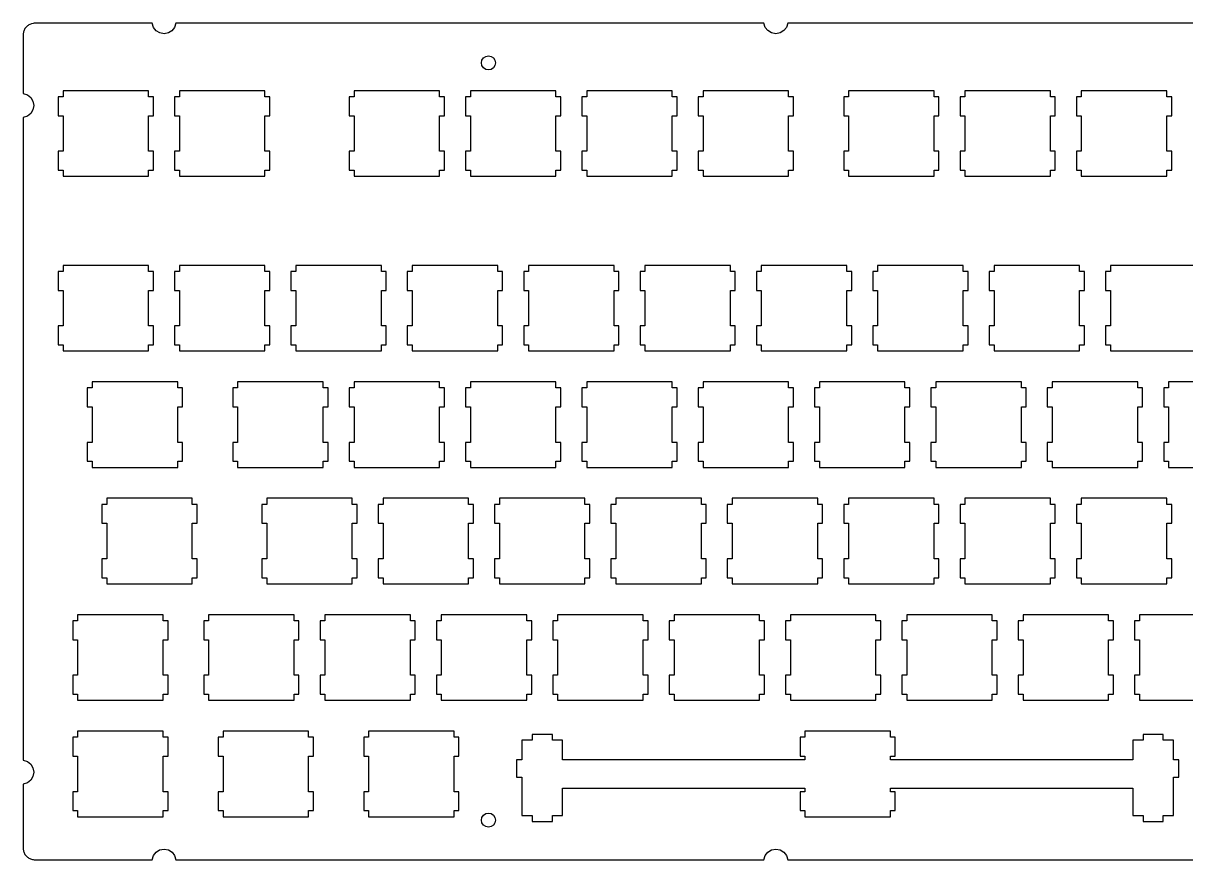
# Model space of a CAD drawing. Extents: x 0 to 356, y 0 to 137.
# Drawn here: x 0.1 to 190.4, y 0.1 to 136.9 of the extents above; entities that cross this region are included whole.
import ezdxf

# ---------------------------------------------------------------- set-up
doc = ezdxf.new("R2010")
doc.units = 0
doc.layers.get('0').update_dxf_attribs({"linetype": 'CONTINUOUS'})

msp = doc.modelspace()

# ---------------------------------------------------------------- linework, layer by layer
at = {"color": 0}
for p, q in [((0.11713, 135.381), (0.1006, 135.241)), ((0.1006, 135.241), (0.1006, 125.441)), ((0.15296, 135.522), (0.11713, 135.381)), ((0.18879, 135.664), (0.15296, 135.522)), ((0.24116, 135.804), (0.18879, 135.664)), ((0.31144, 135.928), (0.24116, 135.804)), ((0.38172, 136.061), (0.31144, 135.928)), ((0.46991, 136.175), (0.38172, 136.061)), ((0.56775, 136.289), (0.46991, 136.175)), ((0.66421, 136.396), (0.56775, 136.289)), ((0.77859, 136.492), (0.66421, 136.396)), ((0.90261, 136.59), (0.77859, 136.492)), ((1.02664, 136.668), (0.90261, 136.59)), ((1.15893, 136.74), (1.02664, 136.668)), ((1.44005, 136.845), (1.15893, 136.74)), ((1.74046, 136.916), (1.44005, 136.845)), ((1.89067, 136.933), (1.74046, 136.916)), ((21.1956, 136.933), (1.89067, 136.933)), ((21.4133, 136.26), (21.1956, 136.933)), ((21.8433, 135.717), (21.4133, 136.26)), ((22.4359, 135.355), (21.8433, 135.717)), ((23.1455, 135.223), (22.4359, 135.355)), ((23.8538, 135.355), (23.1455, 135.223)), ((24.4505, 135.716), (23.8538, 135.355)), ((24.8833, 136.259), (24.4505, 135.716)), ((25.1037, 136.933), (24.8833, 136.259)), ((121.368, 136.933), (25.1037, 136.933)), ((121.588, 136.262), (121.368, 136.933)), ((122.021, 135.723), (121.588, 136.262)), ((122.616, 135.362), (122.021, 135.723)), ((123.325, 135.231), (122.616, 135.362)), ((124.03, 135.363), (123.325, 135.231)), ((124.623, 135.723), (124.03, 135.363)), ((125.053, 136.263), (124.623, 135.723)), ((125.275, 136.933), (125.053, 136.263)), ((268.757, 136.933), (125.275, 136.933)), ((75.4461, 131.262), (75.8126, 131.509)), ((75.8126, 131.509), (76.2607, 131.598)), ((76.2607, 131.598), (76.7069, 131.509)), ((76.7069, 131.509), (77.0724, 131.262)), ((75.1099, 130.449), (75.1995, 130.897)), ((75.1995, 130.003), (75.1099, 130.449)), ((75.1995, 130.897), (75.4461, 131.262)), ((75.4461, 129.636), (75.1995, 130.003)), ((75.8126, 129.389), (75.4461, 129.636)), ((77.0724, 129.636), (76.7069, 129.389)), ((77.0724, 131.262), (77.319, 130.897)), ((77.319, 130.003), (77.0724, 129.636)), ((77.319, 130.897), (77.41, 130.449)), ((77.41, 130.449), (77.319, 130.003)), ((76.2607, 129.299), (75.8126, 129.389)), ((76.7069, 129.389), (76.2607, 129.299)), ((20.6279, 125.905), (6.627, 125.905)), ((6.627, 125.905), (6.627, 124.904)), ((20.6279, 124.904), (20.6279, 125.905)), ((39.678, 125.905), (25.677, 125.905)), ((25.677, 125.905), (25.677, 124.904)), ((39.678, 124.904), (39.678, 125.905)), ((68.253, 125.905), (54.2519, 125.905)), ((54.2519, 125.905), (54.2519, 124.904)), ((68.253, 124.904), (68.253, 125.905)), ((87.303, 125.905), (73.3019, 125.905)), ((73.3019, 125.905), (73.3019, 124.904)), ((87.303, 124.904), (87.303, 125.905)), ((106.353, 125.905), (92.3519, 125.905)), ((92.3519, 125.905), (92.3519, 124.904)), ((106.353, 124.904), (106.353, 125.905)), ((125.403, 125.905), (111.402, 125.905)), ((111.402, 125.905), (111.402, 124.904)), ((125.403, 124.904), (125.403, 125.905)), ((149.214, 125.905), (135.214, 125.905)), ((135.214, 125.905), (135.214, 124.904)), ((149.214, 124.904), (149.214, 125.905)), ((168.264, 125.905), (154.264, 125.905)), ((154.264, 125.905), (154.264, 124.904)), ((168.264, 124.904), (168.264, 125.905)), ((187.314, 125.905), (173.314, 125.905)), ((173.314, 125.905), (173.314, 124.904)), ((187.314, 124.904), (187.314, 125.905)), ((0.1006, 125.441), (0.77721, 125.224)), ((0.77721, 125.224), (1.32292, 124.792)), ((1.32292, 124.792), (1.68672, 124.196)), ((1.68672, 124.196), (1.82039, 123.483)), ((6.627, 124.904), (5.82634, 124.904)), ((5.82634, 124.904), (5.82634, 121.805)), ((21.4271, 124.904), (20.6279, 124.904)), ((21.4271, 121.805), (21.4271, 124.904)), ((25.677, 124.904), (24.8777, 124.904)), ((24.8777, 124.904), (24.8777, 121.805)), ((40.477, 124.904), (39.678, 124.904)), ((40.477, 121.805), (40.477, 124.904)), ((54.2519, 124.904), (53.4529, 124.904)), ((53.4529, 124.904), (53.4529, 121.805)), ((69.052, 124.904), (68.253, 124.904)), ((69.052, 121.805), (69.052, 124.904)), ((73.3019, 124.904), (72.5029, 124.904)), ((72.5029, 124.904), (72.5029, 121.805)), ((88.102, 124.904), (87.303, 124.904)), ((88.102, 121.805), (88.102, 124.904)), ((92.3519, 124.904), (91.5529, 124.904)), ((91.5529, 124.904), (91.5529, 121.805)), ((107.152, 124.904), (106.353, 124.904)), ((107.152, 121.805), (107.152, 124.904)), ((111.402, 124.904), (110.603, 124.904)), ((110.603, 124.904), (110.603, 121.805)), ((126.202, 124.904), (125.403, 124.904)), ((126.202, 121.805), (126.202, 124.904)), ((135.214, 124.904), (134.415, 124.904)), ((134.415, 124.904), (134.415, 121.805)), ((150.015, 124.904), (149.214, 124.904)), ((150.015, 121.805), (150.015, 124.904)), ((154.264, 124.904), (153.465, 124.904)), ((153.465, 124.904), (153.465, 121.805)), ((169.065, 124.904), (168.264, 124.904)), ((169.065, 121.805), (169.065, 124.904)), ((173.314, 124.904), (172.515, 124.904)), ((172.515, 124.904), (172.515, 121.805)), ((188.115, 124.904), (187.314, 124.904)), ((188.115, 121.805), (188.115, 124.904)), ((1.32292, 122.181), (0.77721, 121.752)), ((1.68672, 122.775), (1.32292, 122.181)), ((1.82039, 123.483), (1.68672, 122.775)), ((5.82634, 121.805), (6.627, 121.805)), ((6.627, 121.805), (6.627, 116.006)), ((20.6279, 116.006), (20.6279, 121.805)), ((20.6279, 121.805), (21.4271, 121.805)), ((24.8777, 121.805), (25.677, 121.805)), ((25.677, 121.805), (25.677, 116.006)), ((39.678, 116.006), (39.678, 121.805)), ((39.678, 121.805), (40.477, 121.805)), ((53.4529, 121.805), (54.2519, 121.805)), ((54.2519, 121.805), (54.2519, 116.006)), ((68.253, 116.006), (68.253, 121.805)), ((68.253, 121.805), (69.052, 121.805)), ((72.5029, 121.805), (73.3019, 121.805)), ((73.3019, 121.805), (73.3019, 116.006)), ((87.303, 116.006), (87.303, 121.805)), ((87.303, 121.805), (88.102, 121.805)), ((91.5529, 121.805), (92.3519, 121.805)), ((92.3519, 121.805), (92.3519, 116.006)), ((106.353, 116.006), (106.353, 121.805)), ((106.353, 121.805), (107.152, 121.805)), ((110.603, 121.805), (111.402, 121.805)), ((111.402, 121.805), (111.402, 116.006)), ((125.403, 116.006), (125.403, 121.805)), ((125.403, 121.805), (126.202, 121.805)), ((134.415, 121.805), (135.214, 121.805)), ((135.214, 121.805), (135.214, 116.006)), ((149.214, 116.006), (149.214, 121.805)), ((149.214, 121.805), (150.015, 121.805)), ((153.465, 121.805), (154.264, 121.805)), ((154.264, 121.805), (154.264, 116.006)), ((168.264, 116.006), (168.264, 121.805)), ((168.264, 121.805), (169.065, 121.805)), ((172.515, 121.805), (173.314, 121.805)), ((173.314, 121.805), (173.314, 116.006)), ((187.314, 116.006), (187.314, 121.805)), ((187.314, 121.805), (188.115, 121.805)), ((0.77721, 121.752), (0.1006, 121.535)), ((0.1006, 121.535), (0.1006, 16.389)), ((6.627, 116.006), (5.82634, 116.006)), ((5.82634, 116.006), (5.82634, 112.904)), ((21.4271, 116.006), (20.6279, 116.006)), ((21.4271, 112.904), (21.4271, 116.006)), ((25.677, 116.006), (24.8777, 116.006)), ((24.8777, 116.006), (24.8777, 112.904)), ((40.477, 116.006), (39.678, 116.006)), ((40.477, 112.904), (40.477, 116.006)), ((54.2519, 116.006), (53.4529, 116.006)), ((53.4529, 116.006), (53.4529, 112.904)), ((69.052, 116.006), (68.253, 116.006)), ((69.052, 112.904), (69.052, 116.006)), ((73.3019, 116.006), (72.5029, 116.006)), ((72.5029, 116.006), (72.5029, 112.904)), ((88.102, 116.006), (87.303, 116.006)), ((88.102, 112.904), (88.102, 116.006)), ((92.3519, 116.006), (91.5529, 116.006)), ((91.5529, 116.006), (91.5529, 112.904)), ((107.152, 116.006), (106.353, 116.006)), ((107.152, 112.904), (107.152, 116.006)), ((111.402, 116.006), (110.603, 116.006)), ((110.603, 116.006), (110.603, 112.904)), ((126.202, 116.006), (125.403, 116.006)), ((126.202, 112.904), (126.202, 116.006)), ((135.214, 116.006), (134.415, 116.006)), ((134.415, 116.006), (134.415, 112.904)), ((150.015, 116.006), (149.214, 116.006)), ((150.015, 112.904), (150.015, 116.006)), ((154.264, 116.006), (153.465, 116.006)), ((153.465, 116.006), (153.465, 112.904)), ((169.065, 116.006), (168.264, 116.006)), ((169.065, 112.904), (169.065, 116.006)), ((173.314, 116.006), (172.515, 116.006)), ((172.515, 116.006), (172.515, 112.904)), ((188.115, 116.006), (187.314, 116.006)), ((188.115, 112.904), (188.115, 116.006)), ((5.82634, 112.904), (6.627, 112.904)), ((6.627, 112.904), (6.627, 111.905)), ((20.6279, 111.905), (20.6279, 112.904)), ((20.6279, 112.904), (21.4271, 112.904)), ((24.8777, 112.904), (25.677, 112.904)), ((25.677, 112.904), (25.677, 111.905)), ((39.678, 111.905), (39.678, 112.904)), ((39.678, 112.904), (40.477, 112.904)), ((53.4529, 112.904), (54.2519, 112.904)), ((54.2519, 112.904), (54.2519, 111.905)), ((68.253, 111.905), (68.253, 112.904)), ((68.253, 112.904), (69.052, 112.904)), ((72.5029, 112.904), (73.3019, 112.904)), ((73.3019, 112.904), (73.3019, 111.905)), ((87.303, 111.905), (87.303, 112.904)), ((87.303, 112.904), (88.102, 112.904)), ((91.5529, 112.904), (92.3519, 112.904)), ((92.3519, 112.904), (92.3519, 111.905)), ((106.353, 111.905), (106.353, 112.904)), ((106.353, 112.904), (107.152, 112.904)), ((110.603, 112.904), (111.402, 112.904)), ((111.402, 112.904), (111.402, 111.905)), ((125.403, 111.905), (125.403, 112.904)), ((125.403, 112.904), (126.202, 112.904)), ((134.415, 112.904), (135.214, 112.904)), ((135.214, 112.904), (135.214, 111.905)), ((149.214, 111.905), (149.214, 112.904)), ((149.214, 112.904), (150.015, 112.904)), ((153.465, 112.904), (154.264, 112.904)), ((154.264, 112.904), (154.264, 111.905)), ((168.264, 111.905), (168.264, 112.904)), ((168.264, 112.904), (169.065, 112.904)), ((172.515, 112.904), (173.314, 112.904)), ((173.314, 112.904), (173.314, 111.905)), ((187.314, 111.905), (187.314, 112.904)), ((187.314, 112.904), (188.115, 112.904)), ((6.627, 111.905), (20.6279, 111.905)), ((25.677, 111.905), (39.678, 111.905)), ((54.2519, 111.905), (68.253, 111.905)), ((73.3019, 111.905), (87.303, 111.905)), ((92.3519, 111.905), (106.353, 111.905)), ((111.402, 111.905), (125.403, 111.905)), ((135.214, 111.905), (149.214, 111.905)), ((154.264, 111.905), (168.264, 111.905)), ((173.314, 111.905), (187.314, 111.905)), ((20.6279, 97.3296), (6.627, 97.3296)), ((6.627, 97.3296), (6.627, 96.3291)), ((20.6279, 96.3291), (20.6279, 97.3296)), ((39.678, 97.3296), (25.677, 97.3296)), ((25.677, 97.3296), (25.677, 96.3291)), ((39.678, 96.3291), (39.678, 97.3296)), ((58.728, 97.3296), (44.7269, 97.3296)), ((44.7269, 97.3296), (44.7269, 96.3291)), ((58.728, 96.3291), (58.728, 97.3296)), ((77.778, 97.3296), (63.7769, 97.3296)), ((63.7769, 97.3296), (63.7769, 96.3291)), ((77.778, 96.3291), (77.778, 97.3296)), ((96.828, 97.3296), (82.8269, 97.3296)), ((82.8269, 97.3296), (82.8269, 96.3291)), ((96.828, 96.3291), (96.828, 97.3296)), ((115.877, 97.3296), (101.877, 97.3296)), ((101.877, 97.3296), (101.877, 96.3291)), ((115.877, 96.3291), (115.877, 97.3296)), ((134.928, 97.3296), (120.927, 97.3296)), ((120.927, 97.3296), (120.927, 96.3291)), ((134.928, 96.3291), (134.928, 97.3296)), ((153.978, 97.3296), (139.977, 97.3296)), ((139.977, 97.3296), (139.977, 96.3291)), ((153.978, 96.3291), (153.978, 97.3296)), ((173.028, 97.3296), (159.027, 97.3296)), ((159.027, 97.3296), (159.027, 96.3291)), ((173.028, 96.3291), (173.028, 97.3296)), ((192.078, 97.3296), (178.077, 97.3296)), ((178.077, 97.3296), (178.077, 96.3291)), ((6.627, 96.3291), (5.82634, 96.3291)), ((5.82634, 96.3291), (5.82634, 93.2296)), ((21.4271, 96.3291), (20.6279, 96.3291)), ((21.4271, 93.2296), (21.4271, 96.3291)), ((25.677, 96.3291), (24.8777, 96.3291)), ((24.8777, 96.3291), (24.8777, 93.2296)), ((40.477, 96.3291), (39.678, 96.3291)), ((40.477, 93.2296), (40.477, 96.3291)), ((44.7269, 96.3291), (43.9279, 96.3291)), ((43.9279, 96.3291), (43.9279, 93.2296)), ((59.527, 96.3291), (58.728, 96.3291)), ((59.527, 93.2296), (59.527, 96.3291)), ((63.7769, 96.3291), (62.9779, 96.3291)), ((62.9779, 96.3291), (62.9779, 93.2296)), ((78.577, 96.3291), (77.778, 96.3291)), ((78.577, 93.2296), (78.577, 96.3291)), ((82.8269, 96.3291), (82.0279, 96.3291)), ((82.0279, 96.3291), (82.0279, 93.2296)), ((97.627, 96.3291), (96.828, 96.3291)), ((97.627, 93.2296), (97.627, 96.3291)), ((101.877, 96.3291), (101.078, 96.3291)), ((101.078, 96.3291), (101.078, 93.2296)), ((116.677, 96.3291), (115.877, 96.3291)), ((116.677, 93.2296), (116.677, 96.3291)), ((120.927, 96.3291), (120.126, 96.3291)), ((120.126, 96.3291), (120.126, 93.2296)), ((135.727, 96.3291), (134.928, 96.3291)), ((135.727, 93.2296), (135.727, 96.3291)), ((139.977, 96.3291), (139.178, 96.3291)), ((139.178, 96.3291), (139.178, 93.2296)), ((154.777, 96.3291), (153.978, 96.3291)), ((154.777, 93.2296), (154.777, 96.3291)), ((159.027, 96.3291), (158.228, 96.3291)), ((158.228, 96.3291), (158.228, 93.2296)), ((173.827, 96.3291), (173.028, 96.3291)), ((173.827, 93.2296), (173.827, 96.3291)), ((178.077, 96.3291), (177.278, 96.3291)), ((177.278, 96.3291), (177.278, 93.2296)), ((5.82634, 93.2296), (6.627, 93.2296)), ((6.627, 93.2296), (6.627, 87.4296)), ((20.6279, 87.4296), (20.6279, 93.2296)), ((20.6279, 93.2296), (21.4271, 93.2296)), ((24.8777, 93.2296), (25.677, 93.2296)), ((25.677, 93.2296), (25.677, 87.4296)), ((39.678, 87.4296), (39.678, 93.2296)), ((39.678, 93.2296), (40.477, 93.2296)), ((43.9279, 93.2296), (44.7269, 93.2296)), ((44.7269, 93.2296), (44.7269, 87.4296)), ((58.728, 87.4296), (58.728, 93.2296)), ((58.728, 93.2296), (59.527, 93.2296)), ((62.9779, 93.2296), (63.7769, 93.2296)), ((63.7769, 93.2296), (63.7769, 87.4296)), ((77.778, 87.4296), (77.778, 93.2296)), ((77.778, 93.2296), (78.577, 93.2296)), ((82.0279, 93.2296), (82.8269, 93.2296)), ((82.8269, 93.2296), (82.8269, 87.4296)), ((96.828, 87.4296), (96.828, 93.2296)), ((96.828, 93.2296), (97.627, 93.2296)), ((101.078, 93.2296), (101.877, 93.2296)), ((101.877, 93.2296), (101.877, 87.4296)), ((115.877, 87.4296), (115.877, 93.2296)), ((115.877, 93.2296), (116.677, 93.2296)), ((120.126, 93.2296), (120.927, 93.2296)), ((120.927, 93.2296), (120.927, 87.4296)), ((134.928, 87.4296), (134.928, 93.2296)), ((134.928, 93.2296), (135.727, 93.2296)), ((139.178, 93.2296), (139.977, 93.2296)), ((139.977, 93.2296), (139.977, 87.4296)), ((153.978, 87.4296), (153.978, 93.2296)), ((153.978, 93.2296), (154.777, 93.2296)), ((158.228, 93.2296), (159.027, 93.2296)), ((159.027, 93.2296), (159.027, 87.4296)), ((173.028, 87.4296), (173.028, 93.2296)), ((173.028, 93.2296), (173.827, 93.2296)), ((177.278, 93.2296), (178.077, 93.2296)), ((178.077, 93.2296), (178.077, 87.4296)), ((6.627, 87.4296), (5.82634, 87.4296)), ((5.82634, 87.4296), (5.82634, 84.3305)), ((21.4271, 87.4296), (20.6279, 87.4296)), ((21.4271, 84.3305), (21.4271, 87.4296)), ((25.677, 87.4296), (24.8777, 87.4296)), ((24.8777, 87.4296), (24.8777, 84.3305)), ((40.477, 87.4296), (39.678, 87.4296)), ((40.477, 84.3305), (40.477, 87.4296)), ((44.7269, 87.4296), (43.9279, 87.4296)), ((43.9279, 87.4296), (43.9279, 84.3305)), ((59.527, 87.4296), (58.728, 87.4296)), ((59.527, 84.3305), (59.527, 87.4296)), ((63.7769, 87.4296), (62.9779, 87.4296)), ((62.9779, 87.4296), (62.9779, 84.3305)), ((78.577, 87.4296), (77.778, 87.4296)), ((78.577, 84.3305), (78.577, 87.4296)), ((82.8269, 87.4296), (82.0279, 87.4296)), ((82.0279, 87.4296), (82.0279, 84.3305)), ((97.627, 87.4296), (96.828, 87.4296)), ((97.627, 84.3305), (97.627, 87.4296)), ((101.877, 87.4296), (101.078, 87.4296)), ((101.078, 87.4296), (101.078, 84.3305)), ((116.677, 87.4296), (115.877, 87.4296)), ((116.677, 84.3305), (116.677, 87.4296)), ((120.927, 87.4296), (120.126, 87.4296)), ((120.126, 87.4296), (120.126, 84.3305)), ((135.727, 87.4296), (134.928, 87.4296)), ((135.727, 84.3305), (135.727, 87.4296)), ((139.977, 87.4296), (139.178, 87.4296)), ((139.178, 87.4296), (139.178, 84.3305)), ((154.777, 87.4296), (153.978, 87.4296)), ((154.777, 84.3305), (154.777, 87.4296)), ((159.027, 87.4296), (158.228, 87.4296)), ((158.228, 87.4296), (158.228, 84.3305)), ((173.827, 87.4296), (173.028, 87.4296)), ((173.827, 84.3305), (173.827, 87.4296)), ((178.077, 87.4296), (177.278, 87.4296)), ((177.278, 87.4296), (177.278, 84.3305)), ((5.82634, 84.3305), (6.627, 84.3305)), ((6.627, 84.3305), (6.627, 83.33)), ((20.6279, 83.33), (20.6279, 84.3305)), ((20.6279, 84.3305), (21.4271, 84.3305)), ((24.8777, 84.3305), (25.677, 84.3305)), ((25.677, 84.3305), (25.677, 83.33)), ((39.678, 83.33), (39.678, 84.3305)), ((39.678, 84.3305), (40.477, 84.3305)), ((43.9279, 84.3305), (44.7269, 84.3305)), ((44.7269, 84.3305), (44.7269, 83.33)), ((58.728, 83.33), (58.728, 84.3305)), ((58.728, 84.3305), (59.527, 84.3305)), ((62.9779, 84.3305), (63.7769, 84.3305)), ((63.7769, 84.3305), (63.7769, 83.33)), ((77.778, 83.33), (77.778, 84.3305)), ((77.778, 84.3305), (78.577, 84.3305)), ((82.0279, 84.3305), (82.8269, 84.3305)), ((82.8269, 84.3305), (82.8269, 83.33)), ((96.828, 83.33), (96.828, 84.3305)), ((96.828, 84.3305), (97.627, 84.3305)), ((101.078, 84.3305), (101.877, 84.3305)), ((101.877, 84.3305), (101.877, 83.33)), ((115.877, 83.33), (115.877, 84.3305)), ((115.877, 84.3305), (116.677, 84.3305)), ((120.126, 84.3305), (120.927, 84.3305)), ((120.927, 84.3305), (120.927, 83.33)), ((134.928, 83.33), (134.928, 84.3305)), ((134.928, 84.3305), (135.727, 84.3305)), ((139.178, 84.3305), (139.977, 84.3305)), ((139.977, 84.3305), (139.977, 83.33)), ((153.978, 83.33), (153.978, 84.3305)), ((153.978, 84.3305), (154.777, 84.3305)), ((158.228, 84.3305), (159.027, 84.3305)), ((159.027, 84.3305), (159.027, 83.33)), ((173.028, 83.33), (173.028, 84.3305)), ((173.028, 84.3305), (173.827, 84.3305)), ((177.278, 84.3305), (178.077, 84.3305)), ((178.077, 84.3305), (178.077, 83.33)), ((6.627, 83.33), (20.6279, 83.33)), ((25.677, 83.33), (39.678, 83.33)), ((44.7269, 83.33), (58.728, 83.33)), ((63.7769, 83.33), (77.778, 83.33)), ((82.8269, 83.33), (96.828, 83.33)), ((101.877, 83.33), (115.877, 83.33)), ((120.927, 83.33), (134.928, 83.33)), ((139.977, 83.33), (153.978, 83.33)), ((159.027, 83.33), (173.028, 83.33)), ((178.077, 83.33), (192.078, 83.33)), ((25.389, 78.2796), (11.3895, 78.2796)), ((11.3895, 78.2796), (11.3895, 77.2791)), ((25.389, 77.2791), (25.389, 78.2796)), ((49.203, 78.2796), (35.202, 78.2796)), ((35.202, 78.2796), (35.202, 77.2791)), ((49.203, 77.2791), (49.203, 78.2796)), ((68.253, 78.2796), (54.2519, 78.2796)), ((54.2519, 78.2796), (54.2519, 77.2791)), ((68.253, 77.2791), (68.253, 78.2796)), ((87.303, 78.2796), (73.3019, 78.2796)), ((73.3019, 78.2796), (73.3019, 77.2791)), ((87.303, 77.2791), (87.303, 78.2796)), ((106.353, 78.2796), (92.3519, 78.2796)), ((92.3519, 78.2796), (92.3519, 77.2791)), ((106.353, 77.2791), (106.353, 78.2796)), ((125.403, 78.2796), (111.402, 78.2796)), ((111.402, 78.2796), (111.402, 77.2791)), ((125.403, 77.2791), (125.403, 78.2796)), ((144.453, 78.2796), (130.452, 78.2796)), ((130.452, 78.2796), (130.452, 77.2791)), ((144.453, 77.2791), (144.453, 78.2796)), ((163.503, 78.2796), (149.502, 78.2796)), ((149.502, 78.2796), (149.502, 77.2791)), ((163.503, 77.2791), (163.503, 78.2796)), ((182.553, 78.2796), (168.552, 78.2796)), ((168.552, 78.2796), (168.552, 77.2791)), ((182.553, 77.2791), (182.553, 78.2796)), ((201.603, 78.2796), (187.602, 78.2796)), ((187.602, 78.2796), (187.602, 77.2791)), ((11.3895, 77.2791), (10.5902, 77.2791)), ((10.5902, 77.2791), (10.5902, 74.1796)), ((26.1896, 77.2791), (25.389, 77.2791)), ((26.1896, 74.1796), (26.1896, 77.2791)), ((35.202, 77.2791), (34.4027, 77.2791)), ((34.4027, 77.2791), (34.4027, 74.1796)), ((50.002, 77.2791), (49.203, 77.2791)), ((50.002, 74.1796), (50.002, 77.2791)), ((54.2519, 77.2791), (53.4529, 77.2791)), ((53.4529, 77.2791), (53.4529, 74.1796)), ((69.052, 77.2791), (68.253, 77.2791)), ((69.052, 74.1796), (69.052, 77.2791)), ((73.3019, 77.2791), (72.5029, 77.2791)), ((72.5029, 77.2791), (72.5029, 74.1796)), ((88.102, 77.2791), (87.303, 77.2791)), ((88.102, 74.1796), (88.102, 77.2791)), ((92.3519, 77.2791), (91.5529, 77.2791)), ((91.5529, 77.2791), (91.5529, 74.1796)), ((107.152, 77.2791), (106.353, 77.2791)), ((107.152, 74.1796), (107.152, 77.2791)), ((111.402, 77.2791), (110.603, 77.2791)), ((110.603, 77.2791), (110.603, 74.1796)), ((126.202, 77.2791), (125.403, 77.2791)), ((126.202, 74.1796), (126.202, 77.2791)), ((130.452, 77.2791), (129.653, 77.2791)), ((129.653, 77.2791), (129.653, 74.1796)), ((145.252, 77.2791), (144.453, 77.2791)), ((145.252, 74.1796), (145.252, 77.2791)), ((149.502, 77.2791), (148.703, 77.2791)), ((148.703, 77.2791), (148.703, 74.1796)), ((164.302, 77.2791), (163.503, 77.2791)), ((164.302, 74.1796), (164.302, 77.2791)), ((168.552, 77.2791), (167.753, 77.2791)), ((167.753, 77.2791), (167.753, 74.1796)), ((183.352, 77.2791), (182.553, 77.2791)), ((183.352, 74.1796), (183.352, 77.2791)), ((187.602, 77.2791), (186.803, 77.2791)), ((186.803, 77.2791), (186.803, 74.1796)), ((10.5902, 74.1796), (11.3895, 74.1796)), ((11.3895, 74.1796), (11.3895, 68.3796)), ((25.389, 68.3796), (25.389, 74.1796)), ((25.389, 74.1796), (26.1896, 74.1796)), ((34.4027, 74.1796), (35.202, 74.1796)), ((35.202, 74.1796), (35.202, 68.3796)), ((49.203, 68.3796), (49.203, 74.1796)), ((49.203, 74.1796), (50.002, 74.1796)), ((53.4529, 74.1796), (54.2519, 74.1796)), ((54.2519, 74.1796), (54.2519, 68.3796)), ((68.253, 68.3796), (68.253, 74.1796)), ((68.253, 74.1796), (69.052, 74.1796)), ((72.5029, 74.1796), (73.3019, 74.1796)), ((73.3019, 74.1796), (73.3019, 68.3796)), ((87.303, 68.3796), (87.303, 74.1796)), ((87.303, 74.1796), (88.102, 74.1796)), ((91.5529, 74.1796), (92.3519, 74.1796)), ((92.3519, 74.1796), (92.3519, 68.3796)), ((106.353, 68.3796), (106.353, 74.1796)), ((106.353, 74.1796), (107.152, 74.1796)), ((110.603, 74.1796), (111.402, 74.1796)), ((111.402, 74.1796), (111.402, 68.3796)), ((125.403, 68.3796), (125.403, 74.1796)), ((125.403, 74.1796), (126.202, 74.1796)), ((129.653, 74.1796), (130.452, 74.1796)), ((130.452, 74.1796), (130.452, 68.3796)), ((144.453, 68.3796), (144.453, 74.1796)), ((144.453, 74.1796), (145.252, 74.1796)), ((148.703, 74.1796), (149.502, 74.1796)), ((149.502, 74.1796), (149.502, 68.3796)), ((163.503, 68.3796), (163.503, 74.1796)), ((163.503, 74.1796), (164.302, 74.1796)), ((167.753, 74.1796), (168.552, 74.1796)), ((168.552, 74.1796), (168.552, 68.3796)), ((182.553, 68.3796), (182.553, 74.1796)), ((182.553, 74.1796), (183.352, 74.1796)), ((186.803, 74.1796), (187.602, 74.1796)), ((187.602, 74.1796), (187.602, 68.3796)), ((11.3895, 68.3796), (10.5902, 68.3796)), ((10.5902, 68.3796), (10.5902, 65.2791)), ((26.1896, 68.3796), (25.389, 68.3796)), ((26.1896, 65.2791), (26.1896, 68.3796)), ((35.202, 68.3796), (34.4027, 68.3796)), ((34.4027, 68.3796), (34.4027, 65.2791)), ((50.002, 68.3796), (49.203, 68.3796)), ((50.002, 65.2791), (50.002, 68.3796)), ((54.2519, 68.3796), (53.4529, 68.3796)), ((53.4529, 68.3796), (53.4529, 65.2791)), ((69.052, 68.3796), (68.253, 68.3796)), ((69.052, 65.2791), (69.052, 68.3796)), ((73.3019, 68.3796), (72.5029, 68.3796)), ((72.5029, 68.3796), (72.5029, 65.2791)), ((88.102, 68.3796), (87.303, 68.3796)), ((88.102, 65.2791), (88.102, 68.3796)), ((92.3519, 68.3796), (91.5529, 68.3796)), ((91.5529, 68.3796), (91.5529, 65.2791)), ((107.152, 68.3796), (106.353, 68.3796)), ((107.152, 65.2791), (107.152, 68.3796)), ((111.402, 68.3796), (110.603, 68.3796)), ((110.603, 68.3796), (110.603, 65.2791)), ((126.202, 68.3796), (125.403, 68.3796)), ((126.202, 65.2791), (126.202, 68.3796)), ((130.452, 68.3796), (129.653, 68.3796)), ((129.653, 68.3796), (129.653, 65.2791)), ((145.252, 68.3796), (144.453, 68.3796)), ((145.252, 65.2791), (145.252, 68.3796)), ((149.502, 68.3796), (148.703, 68.3796)), ((148.703, 68.3796), (148.703, 65.2791)), ((164.302, 68.3796), (163.503, 68.3796)), ((164.302, 65.2791), (164.302, 68.3796)), ((168.552, 68.3796), (167.753, 68.3796)), ((167.753, 68.3796), (167.753, 65.2791)), ((183.352, 68.3796), (182.553, 68.3796)), ((183.352, 65.2791), (183.352, 68.3796)), ((187.602, 68.3796), (186.803, 68.3796)), ((186.803, 68.3796), (186.803, 65.2791)), ((10.5902, 65.2791), (11.3895, 65.2791)), ((11.3895, 65.2791), (11.3895, 64.28)), ((25.389, 64.28), (25.389, 65.2791)), ((25.389, 65.2791), (26.1896, 65.2791)), ((34.4027, 65.2791), (35.202, 65.2791)), ((35.202, 65.2791), (35.202, 64.28)), ((49.203, 64.28), (49.203, 65.2791)), ((49.203, 65.2791), (50.002, 65.2791)), ((53.4529, 65.2791), (54.2519, 65.2791)), ((54.2519, 65.2791), (54.2519, 64.28)), ((68.253, 64.28), (68.253, 65.2791)), ((68.253, 65.2791), (69.052, 65.2791)), ((72.5029, 65.2791), (73.3019, 65.2791)), ((73.3019, 65.2791), (73.3019, 64.28)), ((87.303, 64.28), (87.303, 65.2791)), ((87.303, 65.2791), (88.102, 65.2791)), ((91.5529, 65.2791), (92.3519, 65.2791)), ((92.3519, 65.2791), (92.3519, 64.28)), ((106.353, 64.28), (106.353, 65.2791)), ((106.353, 65.2791), (107.152, 65.2791)), ((110.603, 65.2791), (111.402, 65.2791)), ((111.402, 65.2791), (111.402, 64.28)), ((125.403, 64.28), (125.403, 65.2791)), ((125.403, 65.2791), (126.202, 65.2791)), ((129.653, 65.2791), (130.452, 65.2791)), ((130.452, 65.2791), (130.452, 64.28)), ((144.453, 64.28), (144.453, 65.2791)), ((144.453, 65.2791), (145.252, 65.2791)), ((148.703, 65.2791), (149.502, 65.2791)), ((149.502, 65.2791), (149.502, 64.28)), ((163.503, 64.28), (163.503, 65.2791)), ((163.503, 65.2791), (164.302, 65.2791)), ((167.753, 65.2791), (168.552, 65.2791)), ((168.552, 65.2791), (168.552, 64.28)), ((182.553, 64.28), (182.553, 65.2791)), ((182.553, 65.2791), (183.352, 65.2791)), ((186.803, 65.2791), (187.602, 65.2791)), ((187.602, 65.2791), (187.602, 64.28)), ((11.3895, 64.28), (25.389, 64.28)), ((35.202, 64.28), (49.203, 64.28)), ((54.2519, 64.28), (68.253, 64.28)), ((73.3019, 64.28), (87.303, 64.28)), ((92.3519, 64.28), (106.353, 64.28)), ((111.402, 64.28), (125.403, 64.28)), ((130.452, 64.28), (144.453, 64.28)), ((149.502, 64.28), (163.503, 64.28)), ((168.552, 64.28), (182.553, 64.28)), ((187.602, 64.28), (201.603, 64.28)), ((27.7702, 59.2296), (13.7708, 59.2296)), ((13.7708, 59.2296), (13.7708, 58.2291)), ((27.7702, 58.2291), (27.7702, 59.2296)), ((53.9641, 59.2296), (39.9644, 59.2296)), ((39.9644, 59.2296), (39.9644, 58.2291)), ((53.9641, 58.2291), (53.9641, 59.2296)), ((73.0141, 59.2296), (59.0144, 59.2296)), ((59.0144, 59.2296), (59.0144, 58.2291)), ((73.0141, 58.2291), (73.0141, 59.2296)), ((92.0641, 59.2296), (78.0644, 59.2296)), ((78.0644, 59.2296), (78.0644, 58.2291)), ((92.0641, 58.2291), (92.0641, 59.2296)), ((111.114, 59.2296), (97.1144, 59.2296)), ((97.1144, 59.2296), (97.1144, 58.2291)), ((111.114, 58.2291), (111.114, 59.2296)), ((130.164, 59.2296), (116.164, 59.2296)), ((116.164, 59.2296), (116.164, 58.2291)), ((130.164, 58.2291), (130.164, 59.2296)), ((149.214, 59.2296), (135.214, 59.2296)), ((135.214, 59.2296), (135.214, 58.2291)), ((149.214, 58.2291), (149.214, 59.2296)), ((168.264, 59.2296), (154.264, 59.2296)), ((154.264, 59.2296), (154.264, 58.2291)), ((168.264, 58.2291), (168.264, 59.2296)), ((187.314, 59.2296), (173.314, 59.2296)), ((173.314, 59.2296), (173.314, 58.2291)), ((187.314, 58.2291), (187.314, 59.2296)), ((13.7708, 58.2291), (12.9701, 58.2291)), ((12.9701, 58.2291), (12.9701, 55.1296)), ((28.5709, 58.2291), (27.7702, 58.2291)), ((28.5709, 55.1296), (28.5709, 58.2291)), ((39.9644, 58.2291), (39.1654, 58.2291)), ((39.1654, 58.2291), (39.1654, 55.1296)), ((54.7645, 58.2291), (53.9641, 58.2291)), ((54.7645, 55.1296), (54.7645, 58.2291)), ((59.0144, 58.2291), (58.2154, 58.2291)), ((58.2154, 58.2291), (58.2154, 55.1296)), ((73.8145, 58.2291), (73.0141, 58.2291)), ((73.8145, 55.1296), (73.8145, 58.2291)), ((78.0644, 58.2291), (77.2654, 58.2291)), ((77.2654, 58.2291), (77.2654, 55.1296)), ((92.8645, 58.2291), (92.0641, 58.2291)), ((92.8645, 55.1296), (92.8645, 58.2291)), ((97.1144, 58.2291), (96.3154, 58.2291)), ((96.3154, 58.2291), (96.3154, 55.1296)), ((111.915, 58.2291), (111.114, 58.2291)), ((111.915, 55.1296), (111.915, 58.2291)), ((116.164, 58.2291), (115.365, 58.2291)), ((115.365, 58.2291), (115.365, 55.1296)), ((130.965, 58.2291), (130.164, 58.2291)), ((130.965, 55.1296), (130.965, 58.2291)), ((135.214, 58.2291), (134.415, 58.2291)), ((134.415, 58.2291), (134.415, 55.1296)), ((150.015, 58.2291), (149.214, 58.2291)), ((150.015, 55.1296), (150.015, 58.2291)), ((154.264, 58.2291), (153.465, 58.2291)), ((153.465, 58.2291), (153.465, 55.1296)), ((169.065, 58.2291), (168.264, 58.2291)), ((169.065, 55.1296), (169.065, 58.2291)), ((173.314, 58.2291), (172.515, 58.2291)), ((172.515, 58.2291), (172.515, 55.1296)), ((188.115, 58.2291), (187.314, 58.2291)), ((188.115, 55.1296), (188.115, 58.2291)), ((12.9701, 55.1296), (13.7708, 55.1296)), ((13.7708, 55.1296), (13.7708, 49.3296)), ((27.7702, 49.3296), (27.7702, 55.1296)), ((27.7702, 55.1296), (28.5709, 55.1296)), ((39.1654, 55.1296), (39.9644, 55.1296)), ((39.9644, 55.1296), (39.9644, 49.3296)), ((53.9641, 49.3296), (53.9641, 55.1296)), ((53.9641, 55.1296), (54.7645, 55.1296)), ((58.2154, 55.1296), (59.0144, 55.1296)), ((59.0144, 55.1296), (59.0144, 49.3296)), ((73.0141, 49.3296), (73.0141, 55.1296)), ((73.0141, 55.1296), (73.8145, 55.1296)), ((77.2654, 55.1296), (78.0644, 55.1296)), ((78.0644, 55.1296), (78.0644, 49.3296)), ((92.0641, 49.3296), (92.0641, 55.1296)), ((92.0641, 55.1296), (92.8645, 55.1296)), ((96.3154, 55.1296), (97.1144, 55.1296)), ((97.1144, 55.1296), (97.1144, 49.3296)), ((111.114, 49.3296), (111.114, 55.1296)), ((111.114, 55.1296), (111.915, 55.1296)), ((115.365, 55.1296), (116.164, 55.1296)), ((116.164, 55.1296), (116.164, 49.3296)), ((130.164, 49.3296), (130.164, 55.1296)), ((130.164, 55.1296), (130.965, 55.1296)), ((134.415, 55.1296), (135.214, 55.1296)), ((135.214, 55.1296), (135.214, 49.3296)), ((149.214, 49.3296), (149.214, 55.1296)), ((149.214, 55.1296), (150.015, 55.1296)), ((153.465, 55.1296), (154.264, 55.1296)), ((154.264, 55.1296), (154.264, 49.3296)), ((168.264, 49.3296), (168.264, 55.1296)), ((168.264, 55.1296), (169.065, 55.1296)), ((172.515, 55.1296), (173.314, 55.1296)), ((173.314, 55.1296), (173.314, 49.3296)), ((187.314, 49.3296), (187.314, 55.1296)), ((187.314, 55.1296), (188.115, 55.1296)), ((13.7708, 49.3296), (12.9701, 49.3296)), ((12.9701, 49.3296), (12.9701, 46.2291)), ((28.5709, 49.3296), (27.7702, 49.3296)), ((28.5709, 46.2291), (28.5709, 49.3296)), ((39.9644, 49.3296), (39.1654, 49.3296)), ((39.1654, 49.3296), (39.1654, 46.2291)), ((54.7645, 49.3296), (53.9641, 49.3296)), ((54.7645, 46.2291), (54.7645, 49.3296)), ((59.0144, 49.3296), (58.2154, 49.3296)), ((58.2154, 49.3296), (58.2154, 46.2291)), ((73.8145, 49.3296), (73.0141, 49.3296)), ((73.8145, 46.2291), (73.8145, 49.3296)), ((78.0644, 49.3296), (77.2654, 49.3296)), ((77.2654, 49.3296), (77.2654, 46.2291)), ((92.8645, 49.3296), (92.0641, 49.3296)), ((92.8645, 46.2291), (92.8645, 49.3296)), ((97.1144, 49.3296), (96.3154, 49.3296)), ((96.3154, 49.3296), (96.3154, 46.2291)), ((111.915, 49.3296), (111.114, 49.3296)), ((111.915, 46.2291), (111.915, 49.3296)), ((116.164, 49.3296), (115.365, 49.3296)), ((115.365, 49.3296), (115.365, 46.2291)), ((130.965, 49.3296), (130.164, 49.3296)), ((130.965, 46.2291), (130.965, 49.3296)), ((135.214, 49.3296), (134.415, 49.3296)), ((134.415, 49.3296), (134.415, 46.2291)), ((150.015, 49.3296), (149.214, 49.3296)), ((150.015, 46.2291), (150.015, 49.3296)), ((154.264, 49.3296), (153.465, 49.3296)), ((153.465, 49.3296), (153.465, 46.2291)), ((169.065, 49.3296), (168.264, 49.3296)), ((169.065, 46.2291), (169.065, 49.3296)), ((173.314, 49.3296), (172.515, 49.3296)), ((172.515, 49.3296), (172.515, 46.2291)), ((188.115, 49.3296), (187.314, 49.3296)), ((188.115, 46.2291), (188.115, 49.3296)), ((12.9701, 46.2291), (13.7708, 46.2291)), ((13.7708, 46.2291), (13.7708, 45.23)), ((27.7702, 45.23), (27.7702, 46.2291)), ((27.7702, 46.2291), (28.5709, 46.2291)), ((39.1654, 46.2291), (39.9644, 46.2291)), ((39.9644, 46.2291), (39.9644, 45.23)), ((53.9641, 45.23), (53.9641, 46.2291)), ((53.9641, 46.2291), (54.7645, 46.2291)), ((58.2154, 46.2291), (59.0144, 46.2291)), ((59.0144, 46.2291), (59.0144, 45.23)), ((73.0141, 45.23), (73.0141, 46.2291)), ((73.0141, 46.2291), (73.8145, 46.2291)), ((77.2654, 46.2291), (78.0644, 46.2291)), ((78.0644, 46.2291), (78.0644, 45.23)), ((92.0641, 45.23), (92.0641, 46.2291)), ((92.0641, 46.2291), (92.8645, 46.2291)), ((96.3154, 46.2291), (97.1144, 46.2291)), ((97.1144, 46.2291), (97.1144, 45.23)), ((111.114, 45.23), (111.114, 46.2291)), ((111.114, 46.2291), (111.915, 46.2291)), ((115.365, 46.2291), (116.164, 46.2291)), ((116.164, 46.2291), (116.164, 45.23)), ((130.164, 45.23), (130.164, 46.2291)), ((130.164, 46.2291), (130.965, 46.2291)), ((134.415, 46.2291), (135.214, 46.2291)), ((135.214, 46.2291), (135.214, 45.23)), ((149.214, 45.23), (149.214, 46.2291)), ((149.214, 46.2291), (150.015, 46.2291)), ((153.465, 46.2291), (154.264, 46.2291)), ((154.264, 46.2291), (154.264, 45.23)), ((168.264, 45.23), (168.264, 46.2291)), ((168.264, 46.2291), (169.065, 46.2291)), ((172.515, 46.2291), (173.314, 46.2291)), ((173.314, 46.2291), (173.314, 45.23)), ((187.314, 45.23), (187.314, 46.2291)), ((187.314, 46.2291), (188.115, 46.2291)), ((13.7708, 45.23), (27.7702, 45.23)), ((39.9644, 45.23), (53.9641, 45.23)), ((59.0144, 45.23), (73.0141, 45.23)), ((78.0644, 45.23), (92.0641, 45.23)), ((97.1144, 45.23), (111.114, 45.23)), ((116.164, 45.23), (130.164, 45.23)), ((135.214, 45.23), (149.214, 45.23)), ((154.264, 45.23), (168.264, 45.23)), ((173.314, 45.23), (187.314, 45.23)), ((23.0091, 40.1796), (9.00825, 40.1796)), ((9.00825, 40.1796), (9.00825, 39.1791)), ((23.0091, 39.1791), (23.0091, 40.1796)), ((44.4391, 40.1796), (30.4395, 40.1796)), ((30.4395, 40.1796), (30.4395, 39.1791)), ((44.4391, 39.1791), (44.4391, 40.1796)), ((63.4891, 40.1796), (49.4894, 40.1796)), ((49.4894, 40.1796), (49.4894, 39.1791)), ((63.4891, 39.1791), (63.4891, 40.1796)), ((82.5391, 40.1796), (68.5394, 40.1796)), ((68.5394, 40.1796), (68.5394, 39.1791)), ((82.5391, 39.1791), (82.5391, 40.1796)), ((101.589, 40.1796), (87.5894, 40.1796)), ((87.5894, 40.1796), (87.5894, 39.1791)), ((101.589, 39.1791), (101.589, 40.1796)), ((120.639, 40.1796), (106.639, 40.1796)), ((106.639, 40.1796), (106.639, 39.1791)), ((120.639, 39.1791), (120.639, 40.1796)), ((139.689, 40.1796), (125.689, 40.1796)), ((125.689, 40.1796), (125.689, 39.1791)), ((139.689, 39.1791), (139.689, 40.1796)), ((158.739, 40.1796), (144.739, 40.1796)), ((144.739, 40.1796), (144.739, 39.1791)), ((158.739, 39.1791), (158.739, 40.1796)), ((177.789, 40.1796), (163.789, 40.1796)), ((163.789, 40.1796), (163.789, 39.1791)), ((177.789, 39.1791), (177.789, 40.1796)), ((196.839, 40.1796), (182.839, 40.1796)), ((182.839, 40.1796), (182.839, 39.1791)), ((9.00825, 39.1791), (8.20896, 39.1791)), ((8.20896, 39.1791), (8.20896, 36.0796)), ((23.8084, 39.1791), (23.0091, 39.1791)), ((23.8084, 36.0796), (23.8084, 39.1791)), ((30.4395, 39.1791), (29.6402, 39.1791)), ((29.6402, 39.1791), (29.6402, 36.0796)), ((45.2395, 39.1791), (44.4391, 39.1791)), ((45.2395, 36.0796), (45.2395, 39.1791)), ((49.4894, 39.1791), (48.6904, 39.1791)), ((48.6904, 39.1791), (48.6904, 36.0796)), ((64.2895, 39.1791), (63.4891, 39.1791)), ((64.2895, 36.0796), (64.2895, 39.1791)), ((68.5394, 39.1791), (67.7404, 39.1791)), ((67.7404, 39.1791), (67.7404, 36.0796)), ((83.3395, 39.1791), (82.5391, 39.1791)), ((83.3395, 36.0796), (83.3395, 39.1791)), ((87.5894, 39.1791), (86.7904, 39.1791)), ((86.7904, 39.1791), (86.7904, 36.0796)), ((102.39, 39.1791), (101.589, 39.1791)), ((102.39, 36.0796), (102.39, 39.1791)), ((106.639, 39.1791), (105.84, 39.1791)), ((105.84, 39.1791), (105.84, 36.0796)), ((121.44, 39.1791), (120.639, 39.1791)), ((121.44, 36.0796), (121.44, 39.1791)), ((125.689, 39.1791), (124.89, 39.1791)), ((124.89, 39.1791), (124.89, 36.0796)), ((140.49, 39.1791), (139.689, 39.1791)), ((140.49, 36.0796), (140.49, 39.1791)), ((144.739, 39.1791), (143.94, 39.1791)), ((143.94, 39.1791), (143.94, 36.0796)), ((159.54, 39.1791), (158.739, 39.1791)), ((159.54, 36.0796), (159.54, 39.1791)), ((163.789, 39.1791), (162.99, 39.1791)), ((162.99, 39.1791), (162.99, 36.0796)), ((178.59, 39.1791), (177.789, 39.1791)), ((178.59, 36.0796), (178.59, 39.1791)), ((182.839, 39.1791), (182.04, 39.1791)), ((182.04, 39.1791), (182.04, 36.0796)), ((8.20896, 36.0796), (9.00825, 36.0796)), ((9.00825, 36.0796), (9.00825, 30.2796)), ((23.0091, 30.2796), (23.0091, 36.0796)), ((23.0091, 36.0796), (23.8084, 36.0796)), ((29.6402, 36.0796), (30.4395, 36.0796)), ((30.4395, 36.0796), (30.4395, 30.2796)), ((44.4391, 30.2796), (44.4391, 36.0796)), ((44.4391, 36.0796), (45.2395, 36.0796)), ((48.6904, 36.0796), (49.4894, 36.0796)), ((49.4894, 36.0796), (49.4894, 30.2796)), ((63.4891, 30.2796), (63.4891, 36.0796)), ((63.4891, 36.0796), (64.2895, 36.0796)), ((67.7404, 36.0796), (68.5394, 36.0796)), ((68.5394, 36.0796), (68.5394, 30.2796)), ((82.5391, 30.2796), (82.5391, 36.0796)), ((82.5391, 36.0796), (83.3395, 36.0796)), ((86.7904, 36.0796), (87.5894, 36.0796)), ((87.5894, 36.0796), (87.5894, 30.2796)), ((101.589, 30.2796), (101.589, 36.0796)), ((101.589, 36.0796), (102.39, 36.0796)), ((105.84, 36.0796), (106.639, 36.0796)), ((106.639, 36.0796), (106.639, 30.2796)), ((120.639, 30.2796), (120.639, 36.0796)), ((120.639, 36.0796), (121.44, 36.0796)), ((124.89, 36.0796), (125.689, 36.0796)), ((125.689, 36.0796), (125.689, 30.2796)), ((139.689, 30.2796), (139.689, 36.0796)), ((139.689, 36.0796), (140.49, 36.0796)), ((143.94, 36.0796), (144.739, 36.0796)), ((144.739, 36.0796), (144.739, 30.2796)), ((158.739, 30.2796), (158.739, 36.0796)), ((158.739, 36.0796), (159.54, 36.0796)), ((162.99, 36.0796), (163.789, 36.0796)), ((163.789, 36.0796), (163.789, 30.2796)), ((177.789, 30.2796), (177.789, 36.0796)), ((177.789, 36.0796), (178.59, 36.0796)), ((182.04, 36.0796), (182.839, 36.0796)), ((182.839, 36.0796), (182.839, 30.2796)), ((9.00825, 30.2796), (8.20896, 30.2796)), ((8.20896, 30.2796), (8.20896, 27.1791)), ((23.8084, 30.2796), (23.0091, 30.2796)), ((23.8084, 27.1791), (23.8084, 30.2796)), ((30.4395, 30.2796), (29.6402, 30.2796)), ((29.6402, 30.2796), (29.6402, 27.1791)), ((45.2395, 30.2796), (44.4391, 30.2796)), ((45.2395, 27.1791), (45.2395, 30.2796)), ((49.4894, 30.2796), (48.6904, 30.2796)), ((48.6904, 30.2796), (48.6904, 27.1791)), ((64.2895, 30.2796), (63.4891, 30.2796)), ((64.2895, 27.1791), (64.2895, 30.2796)), ((68.5394, 30.2796), (67.7404, 30.2796)), ((67.7404, 30.2796), (67.7404, 27.1791)), ((83.3395, 30.2796), (82.5391, 30.2796)), ((83.3395, 27.1791), (83.3395, 30.2796)), ((87.5894, 30.2796), (86.7904, 30.2796)), ((86.7904, 30.2796), (86.7904, 27.1791)), ((102.39, 30.2796), (101.589, 30.2796)), ((102.39, 27.1791), (102.39, 30.2796)), ((106.639, 30.2796), (105.84, 30.2796)), ((105.84, 30.2796), (105.84, 27.1791)), ((121.44, 30.2796), (120.639, 30.2796)), ((121.44, 27.1791), (121.44, 30.2796)), ((125.689, 30.2796), (124.89, 30.2796)), ((124.89, 30.2796), (124.89, 27.1791)), ((140.49, 30.2796), (139.689, 30.2796)), ((140.49, 27.1791), (140.49, 30.2796)), ((144.739, 30.2796), (143.94, 30.2796)), ((143.94, 30.2796), (143.94, 27.1791)), ((159.54, 30.2796), (158.739, 30.2796)), ((159.54, 27.1791), (159.54, 30.2796)), ((163.789, 30.2796), (162.99, 30.2796)), ((162.99, 30.2796), (162.99, 27.1791)), ((178.59, 30.2796), (177.789, 30.2796)), ((178.59, 27.1791), (178.59, 30.2796)), ((182.839, 30.2796), (182.04, 30.2796)), ((182.04, 30.2796), (182.04, 27.1791)), ((8.20896, 27.1791), (9.00825, 27.1791)), ((9.00825, 27.1791), (9.00825, 26.18)), ((23.0091, 26.18), (23.0091, 27.1791)), ((23.0091, 27.1791), (23.8084, 27.1791)), ((29.6402, 27.1791), (30.4395, 27.1791)), ((30.4395, 27.1791), (30.4395, 26.18)), ((44.4391, 26.18), (44.4391, 27.1791)), ((44.4391, 27.1791), (45.2395, 27.1791)), ((48.6904, 27.1791), (49.4894, 27.1791)), ((49.4894, 27.1791), (49.4894, 26.18)), ((63.4891, 26.18), (63.4891, 27.1791)), ((63.4891, 27.1791), (64.2895, 27.1791)), ((67.7404, 27.1791), (68.5394, 27.1791)), ((68.5394, 27.1791), (68.5394, 26.18)), ((82.5391, 26.18), (82.5391, 27.1791)), ((82.5391, 27.1791), (83.3395, 27.1791)), ((86.7904, 27.1791), (87.5894, 27.1791)), ((87.5894, 27.1791), (87.5894, 26.18)), ((101.589, 26.18), (101.589, 27.1791)), ((101.589, 27.1791), (102.39, 27.1791)), ((105.84, 27.1791), (106.639, 27.1791)), ((106.639, 27.1791), (106.639, 26.18)), ((120.639, 26.18), (120.639, 27.1791)), ((120.639, 27.1791), (121.44, 27.1791)), ((124.89, 27.1791), (125.689, 27.1791)), ((125.689, 27.1791), (125.689, 26.18)), ((139.689, 26.18), (139.689, 27.1791)), ((139.689, 27.1791), (140.49, 27.1791)), ((143.94, 27.1791), (144.739, 27.1791)), ((144.739, 27.1791), (144.739, 26.18)), ((158.739, 26.18), (158.739, 27.1791)), ((158.739, 27.1791), (159.54, 27.1791)), ((162.99, 27.1791), (163.789, 27.1791)), ((163.789, 27.1791), (163.789, 26.18)), ((177.789, 26.18), (177.789, 27.1791)), ((177.789, 27.1791), (178.59, 27.1791)), ((182.04, 27.1791), (182.839, 27.1791)), ((182.839, 27.1791), (182.839, 26.18)), ((9.00825, 26.18), (23.0091, 26.18)), ((30.4395, 26.18), (44.4391, 26.18)), ((49.4894, 26.18), (63.4891, 26.18)), ((68.5394, 26.18), (82.5391, 26.18)), ((87.5894, 26.18), (101.589, 26.18)), ((106.639, 26.18), (120.639, 26.18)), ((125.689, 26.18), (139.689, 26.18)), ((144.739, 26.18), (158.739, 26.18)), ((163.789, 26.18), (177.789, 26.18)), ((182.839, 26.18), (196.839, 26.18)), ((23.0091, 21.1294), (9.00825, 21.1294)), ((9.00825, 21.1294), (9.00825, 20.129)), ((23.0091, 20.129), (23.0091, 21.1294)), ((46.8203, 21.1294), (32.8208, 21.1294)), ((32.8208, 21.1294), (32.8208, 20.129)), ((46.8203, 20.129), (46.8203, 21.1294)), ((70.6342, 21.1294), (56.6332, 21.1294)), ((56.6332, 21.1294), (56.6332, 20.129)), ((70.6342, 20.129), (70.6342, 21.1294)), ((142.07, 21.1294), (128.071, 21.1294)), ((128.071, 21.1294), (128.071, 20.129)), ((142.07, 20.129), (142.07, 21.1294)), ((9.00825, 20.129), (8.20896, 20.129)), ((8.20896, 20.129), (8.20896, 17.0298)), ((23.8084, 20.129), (23.0091, 20.129)), ((23.8084, 17.0298), (23.8084, 20.129)), ((32.8208, 20.129), (32.0201, 20.129)), ((32.0201, 20.129), (32.0201, 17.0298)), ((47.6208, 20.129), (46.8203, 20.129)), ((47.6208, 17.0298), (47.6208, 20.129)), ((56.6332, 20.129), (55.8341, 20.129)), ((55.8341, 20.129), (55.8341, 17.0298)), ((71.4333, 20.129), (70.6342, 20.129)), ((71.4333, 17.0298), (71.4333, 20.129)), ((83.421, 19.6591), (81.7453, 19.6591)), ((81.7453, 19.6591), (81.7453, 16.429)), ((86.7198, 20.5796), (83.421, 20.5796)), ((83.421, 20.5796), (83.421, 19.6591)), ((86.7198, 19.6591), (86.7198, 20.5796)), ((88.3955, 19.6591), (86.7198, 19.6591)), ((88.3955, 16.429), (88.3955, 19.6591)), ((128.071, 20.129), (127.27, 20.129)), ((127.27, 20.129), (127.27, 17.0298)), ((142.871, 20.129), (142.07, 20.129)), ((142.871, 17.0298), (142.871, 20.129)), ((183.421, 19.6591), (181.745, 19.6591)), ((181.745, 19.6591), (181.745, 16.429)), ((186.72, 20.5796), (183.421, 20.5796)), ((183.421, 20.5796), (183.421, 19.6591)), ((186.72, 19.6591), (186.72, 20.5796)), ((188.396, 19.6591), (186.72, 19.6591)), ((188.396, 16.429), (188.396, 19.6591)), ((0.1006, 16.389), (0.77859, 16.174)), ((0.77859, 16.174), (1.3243, 15.7427)), ((1.3243, 15.7427), (1.6881, 15.1446)), ((8.20896, 17.0298), (9.00825, 17.0298)), ((9.00825, 17.0298), (9.00825, 11.2296)), ((23.0091, 11.2296), (23.0091, 17.0298)), ((23.0091, 17.0298), (23.8084, 17.0298)), ((32.0201, 17.0298), (32.8208, 17.0298)), ((32.8208, 17.0298), (32.8208, 11.2296)), ((46.8203, 11.2296), (46.8203, 17.0298)), ((46.8203, 17.0298), (47.6208, 17.0298)), ((55.8341, 17.0298), (56.6332, 17.0298)), ((56.6332, 17.0298), (56.6332, 11.2296)), ((70.6342, 11.2296), (70.6342, 17.0298)), ((70.6342, 17.0298), (71.4333, 17.0298)), ((81.7453, 16.429), (80.8701, 16.429)), ((80.8701, 16.429), (80.8701, 13.6302)), ((128.071, 16.429), (88.3955, 16.429)), ((127.27, 17.0298), (128.071, 17.0298)), ((128.071, 17.0298), (128.071, 16.429)), ((142.07, 16.429), (142.07, 17.0298)), ((142.07, 17.0298), (142.871, 17.0298)), ((181.745, 16.429), (142.07, 16.429)), ((189.271, 16.429), (188.396, 16.429)), ((189.271, 13.6302), (189.271, 16.429)), ((1.6881, 13.7197), (1.3243, 13.1258)), ((1.6881, 15.1446), (1.82039, 14.4308)), ((1.82039, 14.4308), (1.6881, 13.7197)), ((80.8701, 13.6302), (81.7453, 13.6302)), ((81.7453, 13.6302), (81.7453, 7.36011)), ((188.396, 7.36011), (188.396, 13.6302)), ((188.396, 13.6302), (189.271, 13.6302)), ((0.77859, 12.6972), (0.1006, 12.4823)), ((0.1006, 12.4823), (0.1006, 1.79283)), ((1.3243, 13.1258), (0.77859, 12.6972)), ((88.3955, 7.36011), (88.3955, 11.8291)), ((88.3955, 11.8291), (128.071, 11.8291)), ((128.071, 11.8291), (128.071, 11.2296)), ((142.07, 11.2296), (142.07, 11.8291)), ((142.07, 11.8291), (181.745, 11.8291)), ((181.745, 11.8291), (181.745, 7.36011)), ((9.00825, 11.2296), (8.20896, 11.2296)), ((8.20896, 11.2296), (8.20896, 8.12906)), ((23.8084, 11.2296), (23.0091, 11.2296)), ((23.8084, 8.12906), (23.8084, 11.2296)), ((32.8208, 11.2296), (32.0201, 11.2296)), ((32.0201, 11.2296), (32.0201, 8.12906)), ((47.6208, 11.2296), (46.8203, 11.2296)), ((47.6208, 8.12906), (47.6208, 11.2296)), ((56.6332, 11.2296), (55.8341, 11.2296)), ((55.8341, 11.2296), (55.8341, 8.12906)), ((71.4333, 11.2296), (70.6342, 11.2296)), ((71.4333, 8.12906), (71.4333, 11.2296)), ((128.071, 11.2296), (127.27, 11.2296)), ((127.27, 11.2296), (127.27, 8.12906)), ((142.871, 11.2296), (142.07, 11.2296)), ((142.871, 8.12906), (142.871, 11.2296)), ((8.20896, 8.12906), (9.00825, 8.12906)), ((9.00825, 8.12906), (9.00825, 7.12996)), ((23.0091, 7.12996), (23.0091, 8.12906)), ((23.0091, 8.12906), (23.8084, 8.12906)), ((32.0201, 8.12906), (32.8208, 8.12906)), ((32.8208, 8.12906), (32.8208, 7.12996)), ((46.8203, 7.12996), (46.8203, 8.12906)), ((46.8203, 8.12906), (47.6208, 8.12906)), ((55.8341, 8.12906), (56.6332, 8.12906)), ((56.6332, 8.12906), (56.6332, 7.12996)), ((70.6342, 7.12996), (70.6342, 8.12906)), ((70.6342, 8.12906), (71.4333, 8.12906)), ((75.4461, 7.39733), (75.8126, 7.64399)), ((75.8126, 7.64399), (76.2607, 7.73356)), ((76.2607, 7.73356), (76.7069, 7.64399)), ((76.7069, 7.64399), (77.0724, 7.39733)), ((127.27, 8.12906), (128.071, 8.12906)), ((128.071, 8.12906), (128.071, 7.12996)), ((142.07, 7.12996), (142.07, 8.12906)), ((142.07, 8.12906), (142.871, 8.12906)), ((9.00825, 7.12996), (23.0091, 7.12996)), ((32.8208, 7.12996), (46.8203, 7.12996)), ((56.6332, 7.12996), (70.6342, 7.12996)), ((75.1099, 6.58428), (75.1995, 7.03213)), ((75.1995, 6.13777), (75.1099, 6.58428)), ((75.1995, 7.03213), (75.4461, 7.39733)), ((75.4461, 5.77123), (75.1995, 6.13777)), ((75.8126, 5.52457), (75.4461, 5.77123)), ((77.0724, 5.77123), (76.7069, 5.52457)), ((77.0724, 7.39733), (77.319, 7.03213)), ((77.319, 6.13777), (77.0724, 5.77123)), ((77.319, 7.03213), (77.41, 6.58428)), ((77.41, 6.58428), (77.319, 6.13777)), ((81.7453, 7.36011), (83.421, 7.36011)), ((83.421, 7.36011), (83.421, 6.37893)), ((83.421, 6.37893), (86.7198, 6.37893)), ((86.7198, 6.37893), (86.7198, 7.36011)), ((86.7198, 7.36011), (88.3955, 7.36011)), ((128.071, 7.12996), (142.07, 7.12996)), ((181.745, 7.36011), (183.421, 7.36011)), ((183.421, 7.36011), (183.421, 6.37893)), ((183.421, 6.37893), (186.72, 6.37893)), ((186.72, 6.37893), (186.72, 7.36011)), ((186.72, 7.36011), (188.396, 7.36011)), ((76.2607, 5.43359), (75.8126, 5.52457)), ((76.7069, 5.52457), (76.2607, 5.43359)), ((0.1006, 1.79283), (0.11713, 1.65227)), ((0.11713, 1.65227), (0.15296, 1.51033)), ((0.15296, 1.51033), (0.18879, 1.36977)), ((0.18879, 1.36977), (0.24116, 1.23748)), ((0.24116, 1.23748), (0.31144, 1.10519)), ((0.31144, 1.10519), (0.38172, 0.98116)), ((0.38172, 0.98116), (0.46991, 0.85852)), ((0.46991, 0.85852), (0.56775, 0.74414)), ((0.56775, 0.74414), (0.66421, 0.63803)), ((0.66421, 0.63803), (0.77859, 0.54019)), ((0.77859, 0.54019), (0.90261, 0.452)), ((0.90261, 0.452), (1.02664, 0.37345)), ((1.02664, 0.37345), (1.15893, 0.30317)), ((1.15893, 0.30317), (1.29949, 0.24116)), ((1.29949, 0.24116), (1.44005, 0.18741)), ((1.44005, 0.18741), (1.59026, 0.15296)), ((1.59026, 0.15296), (1.74046, 0.12678)), ((1.74046, 0.12678), (1.89067, 0.10887)), ((1.89067, 0.10887), (2.04088, 0.09922)), ((2.04088, 0.09922), (21.1956, 0.09922)), ((21.1956, 0.09922), (21.4078, 0.78411)), ((21.4078, 0.78411), (21.8364, 1.33532)), ((21.8364, 1.33532), (22.4317, 1.70326)), ((22.4317, 1.70326), (23.1455, 1.83692)), ((23.1455, 1.83692), (23.8593, 1.70326)), ((23.8593, 1.70326), (24.4574, 1.33532)), ((24.4574, 1.33532), (24.8888, 0.78411)), ((24.8888, 0.78411), (25.1037, 0.09922)), ((25.1037, 0.09922), (121.358, 0.09922)), ((121.358, 0.09922), (121.572, 0.78411)), ((121.572, 0.78411), (122.003, 1.33532)), ((122.003, 1.33532), (122.601, 1.70326)), ((122.601, 1.70326), (123.317, 1.83692)), ((123.317, 1.83692), (124.029, 1.70326)), ((124.029, 1.70326), (124.624, 1.33532)), ((124.624, 1.33532), (125.053, 0.78411)), ((125.053, 0.78411), (125.265, 0.09922)), ((125.265, 0.09922), (240.042, 0.09922))]:
    msp.add_line(p, q, dxfattribs=at)

doc.saveas('drawing.dxf')
